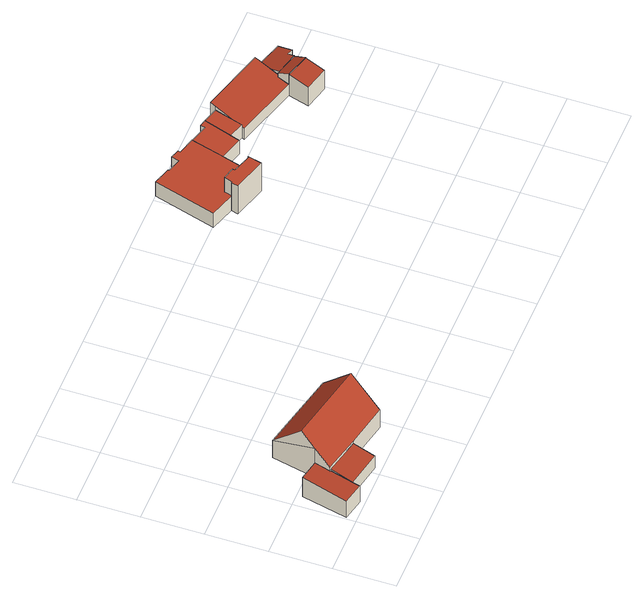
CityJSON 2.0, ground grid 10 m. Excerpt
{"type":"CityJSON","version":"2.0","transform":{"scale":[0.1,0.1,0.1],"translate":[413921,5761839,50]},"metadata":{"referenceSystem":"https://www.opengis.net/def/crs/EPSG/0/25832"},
"CityObjects":{
"building1":{"type":"Building","attributes":{"Gemeindeschluessel":"05570044","Geometrietyp2DReferenz":"3000","function":"31001_2460","roofType":"2100","measuredHeight":4.06},"geometry":[{"type":"Solid","lod":"2","boundaries":[[[[0,1,2,3]],[[4,5,1,0]],[[6,7,5,4]],[[8,9,7,6]],[[10,11,9,8]],[[12,13,11,10]],[[3,2,13,12]],[[10,8,6,4,0,3,12]],[[1,5,7,9,11,13,2]]]],"semantics":{"surfaces":[{"type":"WallSurface"},{"type":"RoofSurface"},{"type":"GroundSurface"}],"values":[[0,0,0,0,0,0,0,1,2]]}}]},
"building2":{"type":"Building","attributes":{"Gemeindeschluessel":"05570044","Geometrietyp2DReferenz":"3000","function":"31001_9998","roofType":"2100","measuredHeight":3.3},"geometry":[{"type":"Solid","lod":"2","boundaries":[[[[14,15,16,0]],[[17,18,15,14]],[[19,20,18,17]],[[0,16,20,19]],[[17,14,0,19]],[[15,18,20,16]]]],"semantics":{"surfaces":[{"type":"WallSurface"},{"type":"RoofSurface"},{"type":"GroundSurface"}],"values":[[0,0,0,0,1,2]]}}]},
"building3":{"type":"Building","attributes":{"Gemeindeschluessel":"05570044","Geometrietyp2DReferenz":"3000","function":"31001_1000","roofType":"5000","measuredHeight":8.68},"address":[{"country":"Germany","locality":"Telgte","thoroughfareNumber":"15a","thoroughfareName":"Lauheide"}],"geometry":[{"type":"Solid","lod":"2","boundaries":[[[[21,22,23,24]],[[25,26,22,21]],[[27,28,26,25]],[[29,30,28,27]],[[31,18,30,29]],[[24,23,18,31]],[[29,32,33,21,24,31]],[[27,25,33,32]],[[21,33,25]],[[27,32,29]],[[22,26,28,30,18,23]]]],"semantics":{"surfaces":[{"type":"WallSurface"},{"type":"RoofSurface"},{"type":"GroundSurface"}],"values":[[0,0,0,0,0,0,1,1,0,0,2]]}}]},
"building4":{"type":"Building","attributes":{"Gemeindeschluessel":"05570044","Geometrietyp2DReferenz":"3000","function":"31001_9998","roofType":"1000","measuredHeight":6},"geometry":[{"type":"Solid","lod":"2","boundaries":[[[[34,35,36,37]],[[38,39,35,34]],[[40,41,39,38]],[[42,43,41,40]],[[44,45,43,42]],[[46,47,45,44]],[[48,49,47,46]],[[50,51,49,48]],[[37,36,51,50]],[[48,46,44,42,40,38,34,37,50]],[[35,39,41,43,45,47,49,51,36]]]],"semantics":{"surfaces":[{"type":"WallSurface"},{"type":"RoofSurface"},{"type":"GroundSurface"}],"values":[[0,0,0,0,0,0,0,0,0,1,2]]}}]},
"building5":{"type":"Building","attributes":{"Gemeindeschluessel":"05570044","Geometrietyp2DReferenz":"3000","function":"31001_1000"},"address":[{"country":"Germany","locality":"Telgte","thoroughfareNumber":"16","thoroughfareName":"Lauheide"}],"children":["building5-1","building5-2","building5-3"]},
"building5-1":{"type":"BuildingPart","attributes":{"roofType":"1000","measuredHeight":2.91},"parents":["building5"],"geometry":[{"type":"Solid","lod":"2","boundaries":[[[[52,53,54,55]],[[56,57,58,59]],[[55,54,57,56]],[[59,52,55,56]],[[53,58,57,54]],[[53,52,59,58]]]],"semantics":{"surfaces":[{"type":"WallSurface"},{"type":"RoofSurface"},{"type":"GroundSurface"},{"type":"ClosureSurface"}],"values":[[0,0,0,1,2,3]]}}]},
"building5-2":{"type":"BuildingPart","attributes":{"roofType":"1000","measuredHeight":2.98},"parents":["building5"],"geometry":[{"type":"Solid","lod":"2","boundaries":[[[[60,61,62,63]],[[64,65,61,60]],[[66,67,65,64]],[[68,69,67,66]],[[70,71,69,68]],[[72,73,71,70]],[[74,75,76,73,72]],[[77,49,78,79,80]],[[81,47,49,77]],[[82,45,47,81]],[[83,43,45,82]],[[84,41,43,83]],[[85,39,41,84]],[[86,35,39,85]],[[87,88,35,86]],[[63,62,88,87]],[[86,85,84,83,82,81,77,80,74,72,70,68,66,64,60,63,87]],[[61,65,67,69,71,73,76,78,49,47,45,43,41,39,35,88,62]],[[75,74,80,79]],[[78,76,75,79]]]],"semantics":{"surfaces":[{"type":"WallSurface"},{"type":"RoofSurface"},{"type":"GroundSurface"},{"type":"ClosureSurface"}],"values":[[0,0,0,0,0,0,0,0,0,0,0,0,0,0,0,0,1,2,0,3]]}}]},
"building5-3":{"type":"BuildingPart","attributes":{"roofType":"1000","measuredHeight":2.93},"parents":["building5"],"geometry":[{"type":"Solid","lod":"2","boundaries":[[[[89,90,53,52]],[[79,78,90,89]],[[91,92,76,75]],[[93,94,92,91]],[[59,58,94,93]],[[93,91,75,79,89,52,59]],[[90,78,76,92,94,58,53]],[[78,79,75,76]],[[53,58,59,52]]]],"semantics":{"surfaces":[{"type":"WallSurface"},{"type":"RoofSurface"},{"type":"GroundSurface"},{"type":"ClosureSurface"}],"values":[[0,0,0,0,0,1,2,3,3]]}}]},
"building6":{"type":"Building","attributes":{"Gemeindeschluessel":"05570044","Geometrietyp2DReferenz":"3000","function":"31001_2000","roofType":"2100","measuredHeight":3.92},"geometry":[{"type":"Solid","lod":"2","boundaries":[[[[95,96,97,98]],[[99,54,96,95]],[[100,57,54,99]],[[101,102,57,100]],[[103,104,102,101]],[[105,106,104,103]],[[107,108,106,105]],[[109,110,108,107]],[[98,97,110,109]],[[107,105,103,101,100,99,95,98,109]],[[96,54,57,102,104,106,108,110,97]]]],"semantics":{"surfaces":[{"type":"WallSurface"},{"type":"RoofSurface"},{"type":"GroundSurface"}],"values":[[0,0,0,0,0,0,0,0,0,1,2]]}}]},
"building7":{"type":"Building","attributes":{"Gemeindeschluessel":"05570044","Geometrietyp2DReferenz":"3000","function":"31001_2460","roofType":"2100","measuredHeight":4.5},"geometry":[{"type":"Solid","lod":"2","boundaries":[[[[111,112,113,114]],[[115,116,112,111]],[[117,97,116,115]],[[114,113,97,117]],[[115,111,114,117]],[[112,116,97,113]]]],"semantics":{"surfaces":[{"type":"WallSurface"},{"type":"RoofSurface"},{"type":"GroundSurface"}],"values":[[0,0,0,0,1,2]]}}]},
"building8":{"type":"Building","attributes":{"Gemeindeschluessel":"05570044","Geometrietyp2DReferenz":"3000","function":"31001_9998"},"children":["building8-1","building8-2"]},
"building8-1":{"type":"BuildingPart","attributes":{"roofType":"2100","measuredHeight":4.57},"parents":["building8"],"geometry":[{"type":"Solid","lod":"2","boundaries":[[[[118,110,97,119]],[[120,108,110,118]],[[121,113,122,123]],[[119,97,113,121]],[[123,120,118,119,121]],[[110,108,122,113,97]],[[122,108,120,123]]]],"semantics":{"surfaces":[{"type":"WallSurface"},{"type":"RoofSurface"},{"type":"GroundSurface"},{"type":"ClosureSurface"}],"values":[[0,0,0,0,1,2,3]]}}]},
"building8-2":{"type":"BuildingPart","attributes":{"roofType":"2100","measuredHeight":3.7},"parents":["building8"],"geometry":[{"type":"Solid","lod":"2","boundaries":[[[[124,106,108,120,125]],[[126,127,106,124]],[[128,129,127,126]],[[130,131,129,128]],[[132,123,122,131,130]],[[128,126,124,125,132,130]],[[108,106,127,129,131,122]],[[123,132,125,120]],[[108,122,123,120]]]],"semantics":{"surfaces":[{"type":"WallSurface"},{"type":"RoofSurface"},{"type":"GroundSurface"},{"type":"ClosureSurface"}],"values":[[0,0,0,0,0,1,2,0,3]]}}]}
},
"vertices":[
[42,21,35],[42,21,0],[50,59,0],[50,59,39],[40,9,34],[40,9,0],[4,17,34],[4,17,0],[21,92,41],[21,92,0],[55,85,41],[55,85,0],[49,59,39],[49,59,0],
[50,59,42],[50,59,9],[42,21,9],[110,45,42],[110,45,9],[103,9,35],[103,9,9],
[55,85,72],[55,85,9],[49,59,9],[49,59,46],[71,157,46],[71,157,9],[204,127,46],[204,127,9],[182,30,46],[182,30,9],[110,45,46],[193,79,96],[60,108,96],
[512,383,71],[512,383,11],[509,372,11],[509,372,71],[514,383,71],[514,383,11],[518,396,71],[518,396,11],[538,391,71],[538,391,11],[538,387,71],[538,387,11],[568,377,71],[568,377,11],[570,378,71],[570,378,11],[564,355,71],[564,355,11],
[627,426,40],[627,426,11],[653,418,11],[653,418,40],[667,465,40],[667,465,11],[642,472,11],[642,472,40],
[530,489,41],[530,489,11],[501,498,11],[501,498,41],[530,487,41],[530,487,11],[552,480,41],[552,480,11],[556,493,41],[556,493,11],[571,488,41],[571,488,11],[570,484,41],[570,484,11],[598,476,41],[598,476,40],[598,476,11],[570,378,41],[583,422,11],[583,422,40],[583,422,41],[568,377,41],[538,387,41],[538,391,41],[518,396,41],[514,383,41],[512,383,41],[471,396,41],[471,396,11],
[622,411,40],[622,411,11],[629,467,40],[629,467,11],[631,475,40],[631,475,11],
[652,414,34],[652,414,11],[757,383,11],[757,383,34],[653,418,35],[667,465,48],[670,474,50],[670,474,11],[777,443,50],[777,443,11],[776,438,49],[776,438,11],[765,401,39],[765,401,11],[762,402,39],[762,402,11],
[787,338,51],[787,338,11],[797,371,11],[797,371,56],[747,349,51],[747,349,11],[757,383,56],
[762,402,47],[757,383,57],[765,401,47],[797,371,57],[802,391,11],[802,391,47],
[776,438,36],[765,401,48],[822,424,36],[822,424,11],[815,399,44],[815,399,11],[806,402,44],[806,402,11],[802,391,48]
]}
